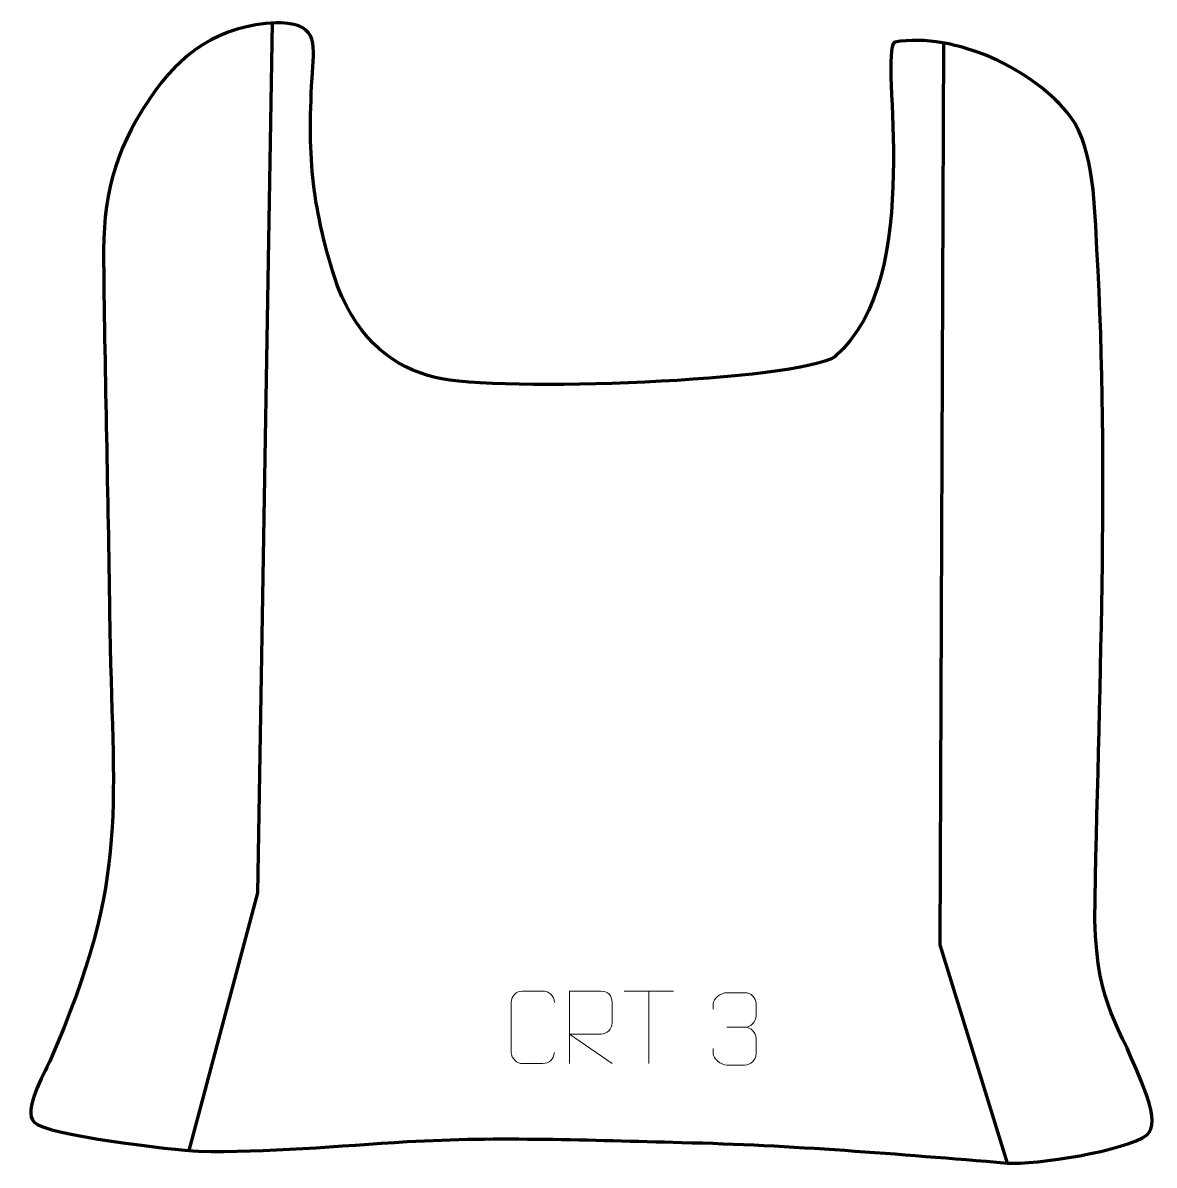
# Model space of a CAD drawing. Header units: millimetres. Extents: x -460 to -70, y 249 to 642.
import ezdxf

# ---------------------------------------------------------------- set-up
doc = ezdxf.new("R2010")
doc.units = ezdxf.units.MM
doc.header["$MEASUREMENT"] = 0
doc.layers.add('layer 1', color=7, linetype='Continuous')
doc.layers.add('layer 2', color=7, linetype='Continuous')

msp = doc.modelspace()

# ---------------------------------------------------------------- linework, layer by layer
at = {"layer": 'layer 1', "color": 140, "lineweight": 158}
for points in [[(-402.5472, 253.6668), (-402.5472, 253.6668), (-378.8684, 342.4539), (-378.8684, 342.4539), (-378.8684, 342.4539), (-378.8684, 342.4539), (-373.769, 642.2778), (-373.769, 642.2778)], [(-142.4857, 635.4229), (-142.4857, 635.4229), (-143.779, 324.5809), (-143.779, 324.5809), (-143.779, 324.5809), (-143.779, 324.5809), (-120.5626, 249.3832), (-120.5626, 249.3832)]]:
    msp.add_open_spline(points, degree=3, knots=[0, 0, 0, 0, 0.33333333, 0.33333333, 0.33333333, 0.33333333, 1, 1, 1, 1], dxfattribs=at)
at = {"layer": 'layer 2', "color": 242, "lineweight": 158}
msp.add_open_spline([(-370.8077, 642.3603), (-357.3311, 641.7364), (-359.604, 634.2148), (-360.1835, 623.2653), (-360.1835, 623.2653), (-361.7083, 594.8814), (-360.2089, 578.7507), (-351.4203, 551.5603), (-351.4203, 551.5603), (-343.5511, 532.1754), (-331.8694, 523.6829), (-317.6774, 520.1366), (-317.6774, 520.1366), (-295.9595, 514.7097), (-192.7806, 518.904), (-180.0269, 527.2466), (-180.0269, 527.2466), (-147.8705, 555.0608), (-165.2079, 631.099), (-159.3318, 635.7341), (-159.3318, 635.7341), (-138.6909, 639.2588), (-110.9343, 626.2905), (-98.7029, 609.9389), (-98.7029, 609.9389), (-90.3062, 598.714), (-90.5027, 578.0684), (-89.609, 564.213), (-89.609, 564.213), (-85.2333, 486.8483), (-89.0086, 410.5264), (-90.4009, 333.2294), (-90.4009, 333.2294), (-89.2621, 301.1547), (-82.3025, 299.6749), (-72.4775, 272.4985), (-72.4775, 272.4985), (-69.9046, 265.3817), (-70.1439, 261.4284), (-72.2885, 259.0644), (-72.2885, 259.0644), (-79.6548, 253.5953), (-110.9267, 248.6425), (-120.5626, 249.3832), (-120.5626, 249.3832), (-158.5619, 252.4952), (-194.5188, 255.5831), (-232.7515, 256.4818), (-232.7515, 256.4818), (-264.4604, 257.236), (-295.6398, 258.597), (-327.3549, 256.7514), (-327.3549, 256.7514), (-350.6252, 255.3829), (-376.1199, 252.9142), (-399.2542, 253.4101), (-399.2542, 253.4101), (-407.9274, 253.9289), (-451.6331, 258.8249), (-455.9724, 263.4017), (-455.9724, 263.4017), (-459.8539, 267.4954), (-452.6271, 279.8539), (-450.5343, 284.5245), (-450.5343, 284.5245), (-422.3609, 349.1288), (-429.1051, 371.856), (-429.966, 439.2216), (-429.966, 439.2216), (-430.4875, 479.4689), (-431.592, 519.766), (-432.0241, 559.9866), (-432.0241, 559.9866), (-432.2629, 582.2108), (-428.7755, 597.3074), (-416.2435, 616.0722), (-416.2435, 616.0722), (-405.6657, 631.9107), (-391.9054, 641.6921), (-372.4642, 642.3351), (-372.4642, 642.3351), (-372.4642, 642.3351), (-370.8077, 642.3603), (-370.8077, 642.3603)], degree=3, knots=[0, 0, 0, 0, 0.04545455, 0.04545455, 0.04545455, 0.04545455, 0.09090909, 0.09090909, 0.09090909, 0.09090909, 0.13636364, 0.13636364, 0.13636364, 0.13636364, 0.18181818, 0.18181818, 0.18181818, 0.18181818, 0.22727273, 0.22727273, 0.22727273, 0.22727273, 0.27272727, 0.27272727, 0.27272727, 0.27272727, 0.31818182, 0.31818182, 0.31818182, 0.31818182, 0.36363636, 0.36363636, 0.36363636, 0.36363636, 0.40909091, 0.40909091, 0.40909091, 0.40909091, 0.45454545, 0.45454545, 0.45454545, 0.45454545, 0.5, 0.5, 0.5, 0.5, 0.54545455, 0.54545455, 0.54545455, 0.54545455, 0.59090909, 0.59090909, 0.59090909, 0.59090909, 0.63636364, 0.63636364, 0.63636364, 0.63636364, 0.68181818, 0.68181818, 0.68181818, 0.68181818, 0.72727273, 0.72727273, 0.72727273, 0.72727273, 0.77272727, 0.77272727, 0.77272727, 0.77272727, 0.81818182, 0.81818182, 0.81818182, 0.81818182, 0.86363636, 0.86363636, 0.86363636, 0.86363636, 0.90909091, 0.90909091, 0.90909091, 0.90909091, 1, 1, 1, 1], dxfattribs=at)
at = {"layer": 'layer 2', "color": 250, "lineweight": 9}
for points, knots in [([(-276.6494, 287.4903), (-276.7892, 285.1669), (-278.4664, 283.6873), (-280.6141, 283.6765), (-280.6141, 283.6765), (-282.946, 283.6769), (-285.2779, 283.6769), (-287.6094, 283.6765), (-287.6094, 283.6765), (-289.5344, 283.5711), (-291.5065, 285.4556), (-291.4953, 287.4729), (-291.4953, 287.4729), (-291.4949, 293.243), (-291.4949, 299.0127), (-291.4953, 304.782), (-291.4953, 304.782), (-291.4911, 306.9201), (-289.7444, 308.6393), (-287.592, 308.6258), (-287.592, 308.6258), (-285.2663, 308.6258), (-282.9402, 308.6258), (-280.6141, 308.6258), (-280.6141, 308.6258), (-278.6675, 308.6613), (-276.6761, 307.1698), (-276.6494, 304.7322)], [0, 0, 0, 0, 0.125, 0.125, 0.125, 0.125, 0.25, 0.25, 0.25, 0.25, 0.375, 0.375, 0.375, 0.375, 0.5, 0.5, 0.5, 0.5, 0.625, 0.625, 0.625, 0.625, 0.75, 0.75, 0.75, 0.75, 1, 1, 1, 1]), ([(-271.4045, 283.6726), (-271.4045, 283.6726), (-271.4045, 308.6261), (-271.4045, 308.6261), (-271.4045, 308.6261), (-267.8097, 308.6261), (-264.2142, 308.6261), (-260.619, 308.6261), (-260.619, 308.6261), (-258.2937, 308.5884), (-256.7364, 307.0984), (-256.7405, 304.732), (-256.7405, 304.732), (-256.7409, 302.6965), (-256.7409, 299.6371), (-256.7405, 297.6011), (-256.7405, 297.6011), (-256.747, 295.7256), (-258.5593, 293.7838), (-260.5688, 293.7647), (-260.5688, 293.7647), (-260.5688, 293.7647), (-271.4045, 293.7647), (-271.4045, 293.7647), (-271.4045, 293.7647), (-271.4045, 293.7647), (-256.7498, 283.6726), (-256.7498, 283.6726)], [0, 0, 0, 0, 0.125, 0.125, 0.125, 0.125, 0.25, 0.25, 0.25, 0.25, 0.375, 0.375, 0.375, 0.375, 0.5, 0.5, 0.5, 0.5, 0.625, 0.625, 0.625, 0.625, 0.75, 0.75, 0.75, 0.75, 1, 1, 1, 1]), ([(-221.8803, 302.3945), (-221.8803, 302.3945), (-221.8803, 304.2517), (-221.8803, 304.2517), (-221.8803, 304.2517), (-221.8946, 305.9936), (-219.2301, 308.1117), (-217.171, 308.089), (-217.171, 308.089), (-215.1069, 308.089), (-213.0429, 308.089), (-210.9792, 308.089), (-210.9792, 308.089), (-208.7847, 308.0978), (-207.1864, 306.251), (-207.142, 304.3389), (-207.142, 304.3389), (-207.1424, 302.9038), (-207.1424, 301.4687), (-207.142, 300.0332), (-207.142, 300.0332), (-207.1906, 298.3797), (-208.7932, 296.1497), (-210.9915, 296.1597), (-210.9915, 296.1597), (-208.7878, 296.1485), (-207.1798, 294.3453), (-207.1258, 292.2858), (-207.1258, 292.2858), (-207.1262, 290.5011), (-207.1262, 288.7164), (-207.1258, 286.9313), (-207.1258, 286.9313), (-207.1157, 284.8699), (-209.1706, 283.1068), (-210.9915, 283.1149), (-210.9915, 283.1149), (-213.0568, 283.1152), (-215.122, 283.1152), (-217.1876, 283.1149), (-217.1876, 283.1149), (-219.3562, 283.1264), (-221.8872, 285.5266), (-221.9058, 286.9884), (-221.9058, 286.9884), (-221.9058, 286.9884), (-221.9058, 288.897), (-221.9058, 288.897)], [0, 0, 0, 0, 0.07692308, 0.07692308, 0.07692308, 0.07692308, 0.15384615, 0.15384615, 0.15384615, 0.15384615, 0.23076923, 0.23076923, 0.23076923, 0.23076923, 0.30769231, 0.30769231, 0.30769231, 0.30769231, 0.38461538, 0.38461538, 0.38461538, 0.38461538, 0.46153846, 0.46153846, 0.46153846, 0.46153846, 0.53846154, 0.53846154, 0.53846154, 0.53846154, 0.61538462, 0.61538462, 0.61538462, 0.61538462, 0.69230769, 0.69230769, 0.69230769, 0.69230769, 0.76923077, 0.76923077, 0.76923077, 0.76923077, 0.84615385, 0.84615385, 0.84615385, 0.84615385, 1, 1, 1, 1])]:
    msp.add_open_spline(points, degree=3, knots=knots, dxfattribs=at)
for points in [[(-252.566, 308.6026), (-252.566, 308.6026), (-235.5788, 308.6026), (-235.5788, 308.6026)], [(-244.0722, 283.6726), (-244.0722, 283.6726), (-244.0722, 308.6261), (-244.0722, 308.6261)], [(-217.1706, 296.1493), (-217.1706, 296.1493), (-210.9742, 296.1493), (-210.9742, 296.1493)]]:
    msp.add_open_spline(points, degree=3, dxfattribs=at)

doc.saveas('drawing.dxf')
